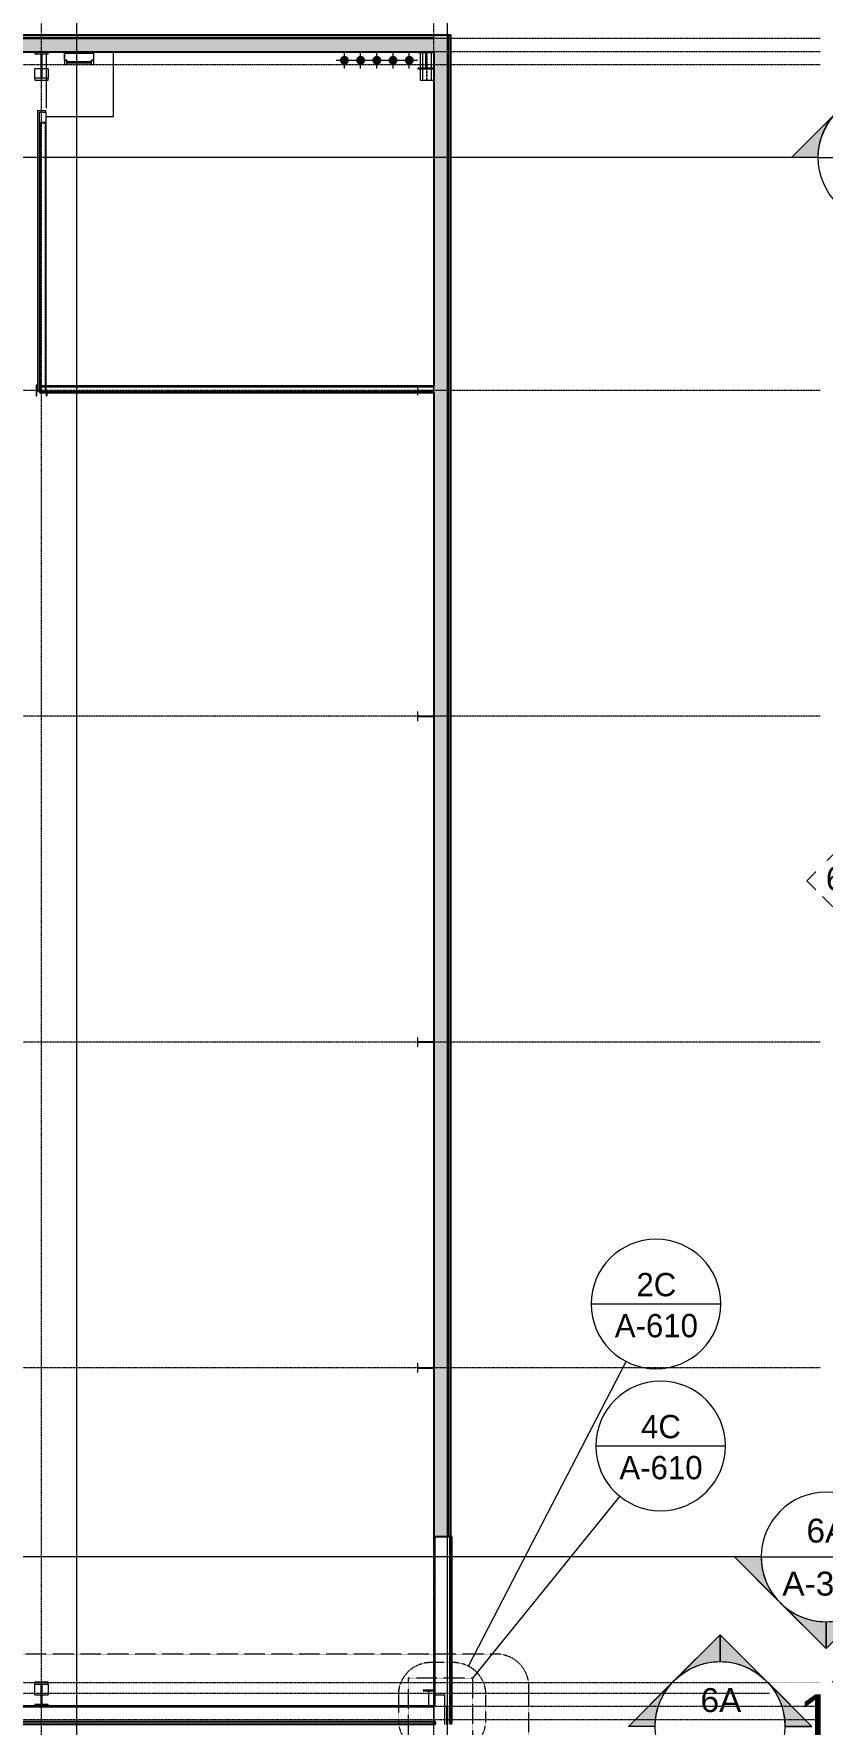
# Model space of a CAD drawing. Header units: inches. Extents: x 21290 to 29249, y -23522 to -20467.
# Drawn here: x 25975 to 26559, y -22373 to -21121 of the extents above; entities that cross this region are included whole.
import ezdxf

# ---------------------------------------------------------------- set-up
doc = ezdxf.new("R2010")
doc.units = ezdxf.units.IN
doc.header["$MEASUREMENT"] = 0
for name, pattern in [('Dash Dot 3_16_', [0.3125, 0.1875, -0.0625, 0, -0.0625]), ('Grid Line 1_2_', [0.875, 0.5, -0.125, 0.125, -0.125]), ('Hidden 1_8_', [0.1875, 0.125, -0.0625])]:
    doc.linetypes.add(name, pattern=pattern)
for name, color, linetype, lineweight in [('A-ANNO-SYMB', 150, 'Continuous', 9), ('A-AREA', 32, 'Continuous', 9), ('A-FLOR', 192, 'Continuous', 9), ('A-WALL', 113, 'Continuous', 9), ('A-WALL-PATT', 111, 'Continuous', 25), ('E-POWR-CNTR', 130, 'Continuous', 9), ('E-POWR-DROP', 130, 'Continuous', 9), ('G-ANNO-SYMB', 111, 'Continuous', 9), ('I-WALL', 2, 'Continuous', 9), ('Q-SPCQ', 91, 'Continuous', 9), ('S-BEAM', 12, 'Continuous', 9), ('S-COLS', 52, 'Continuous', 9), ('S-GRID', 1, 'Continuous', 9), ('S-GRID-IDEN', 1, 'Continuous', 9)]:
    doc.layers.add(name, color=color, linetype=linetype, lineweight=lineweight)
doc.styles.add('Arial', font='arial.ttf', dxfattribs={"height": 35.407186})
doc.styles.add('Arial_1', font='arial.ttf', dxfattribs={"height": 17.703593})
doc.styles.add('Century Gothic', font='GOTHIC.TTF', dxfattribs={"height": 17.245342})
pattern_1 = [(45, (0, 0), (-19.00703, 19.00703), []), (45, (0, 28.8), (-19.00703, 19.00703), [])]
pattern_2 = [(0, (0, 0), (61.44, 15.36), [2.534, -43.546, 2.534, -43.546, -245.76]), (0, (0, 0), (61.44, 15.36), [-92.16, 2.534, -89.626, 2.534, -43.546, -107.52]), (0, (0, 0), (61.44, 15.36), [-230.4, 2.534, -28.186, 2.534, -74.266]), (120, (23.04, 7.68), (-44.02215, 45.528601), [2.534, -43.546, 2.534, -43.546, -245.76]), (120, (23.04, 7.68), (-44.02215, 45.528601), [-92.16, 2.534, -89.626, 2.534, -43.546, -107.52]), (120, (23.04, 7.68), (-44.02215, 45.528601), [-230.4, 2.534, -28.186, 2.534, -74.266]), (240, (30.72, 38.4), (-17.41785, -60.888601), [2.534, -43.546, 2.534, -43.546, -245.76]), (240, (30.72, 38.4), (-17.41785, -60.888601), [-92.16, 2.534, -89.626, 2.534, -43.546, -107.52]), (240, (30.72, 38.4), (-17.41785, -60.888601), [-230.4, 2.534, -28.186, 2.534, -74.266])]
pattern_3 = [(161.57, (0.96, 0.96), (-7.6802237, -0.0009796), [0, -54.643, 6.067, 0]), (18.43, (-0.96, 0.96), (-7.6802237, 0.0009796), [0, -54.643, 6.067, 0]), (108.43, (0.96, 0.96), (3.8382953, -19.20136532), [18.211, -42.499]), (71.57, (-0.96, 0.96), (3.8382953, 19.20136532), [18.211, -42.499])]
pattern_4 = [(0, (0, 0), (0, 24), []), (90, (0, 0), (-24, 1e-15), [])]
pattern_5 = [(225, (25980.89, -22360.053), (19.00703, -19.00703), []), (225, (25980.89, -22388.853), (19.00703, -19.00703), [])]

# ---------------------------------------------------------------- blocks, each defined once
blk = doc.blocks.new('W-Wide Flange - W18X40-1530067-Roof Low')
at = {"layer": 'S-BEAM'}
for p, q in [((-103.7, -3), (-103.7, 3)), ((-103.7, 3), (-102.4, 3)), ((-103.7, -3), (103.7, -3)), ((103.7, -1.5), (103.7, -3))]:
    blk.add_line(p, q, dxfattribs=at)
at = {"layer": 'S-BEAM', "linetype": 'Hidden 1_8_'}
for p, q in [((-103.7, 0.2), (-102.4, 0.2)), ((-103.7, -0.2), (-102.4, -0.2))]:
    blk.add_line(p, q, dxfattribs=at)
blk = doc.blocks.new('W-Wide Flange - W12X26-1530486-Roof Low')
at = {"layer": 'S-BEAM'}
for p, q in [((-129.7, 3.2), (-118.1, 3.2)), ((-117.6, 3.2), (-109.1, 3.2)), ((-129.7, -3.2), (-118.1, -3.2)), ((-117.6, -3.2), (-109.1, -3.2))]:
    blk.add_line(p, q, dxfattribs=at)
at = {"layer": 'S-BEAM', "linetype": 'Hidden 1_8_'}
for p, q in [((-129.7, 0.1), (-118.1, 0.1)), ((-117.6, 0.1), (-109.1, 0.1)), ((-129.6, -0.1), (-118.2, -0.1)), ((-117.6, -0.1), (-109.1, -0.1))]:
    blk.add_line(p, q, dxfattribs=at)
blk = doc.blocks.new('columns and girder2 - one-V10-Roof Low')
at = {"layer": 'S-BEAM'}
h = blk.add_hatch(dxfattribs=at)
h.set_pattern_fill('FP_18', color=256, style=0, pattern_type=2)
h.set_pattern_definition(pattern_5)
h.paths.add_polyline_path([(5, -1.3), (-5, -1.3), (-5, -2), (5, -2)], flags=0)
h.paths.add_polyline_path([(5, -17), (-5, -17), (-5, -18.5), (5, -18.5)], flags=0)
h.paths.add_polyline_path([(-5, -1204.9), (-5, -1206.4), (5, -1206.4), (5, -1204.9)], flags=0)
h.paths.add_polyline_path([(-5, -1224.3), (-5, -1225.8), (5, -1225.8), (5, -1224.3)], flags=0)
h = blk.add_hatch(dxfattribs=at)
h.set_pattern_fill('FP_18', color=256, style=0, pattern_type=2)
h.set_pattern_definition(pattern_5)
h.paths.add_polyline_path([(-0.6, -2), (-0.6, -17), (0.6, -17), (0.6, -2)], flags=0)
h.paths.add_polyline_path([(-0.6, -1206.4), (-0.6, -1224.3), (0.6, -1224.3), (0.6, -1206.4)], flags=0)
at = {"layer": 'S-BEAM', "lineweight": 15}
for p, q in [((-5, -1.3), (-5, -2)), ((-5, -2), (5, -2)), ((0.6, -2), (-0.6, -2)), ((-0.6, -2), (-0.6, -17)), ((0.6, -17), (0.6, -2)), ((5, -2), (5, -1.3)), ((5, -17), (-5, -17)), ((-5, -17), (-5, -18.5)), ((-5, -18.5), (5, -18.5)), ((-0.6, -17), (0.6, -17)), ((5, -18.5), (5, -17)), ((5, -1204.9), (-5, -1204.9)), ((-5, -1204.9), (-5, -1206.4)), ((-5, -1206.4), (5, -1206.4)), ((0.6, -1206.4), (-0.6, -1206.4)), ((-0.6, -1206.4), (-0.6, -1224.3)), ((0.6, -1224.3), (0.6, -1206.4)), ((5, -1206.4), (5, -1204.9)), ((5, -1224.3), (-5, -1224.3)), ((-5, -1224.3), (-5, -1225.8)), ((-0.6, -1224.3), (0.6, -1224.3)), ((5, -1225.8), (5, -1224.3))]:
    blk.add_line(p, q, dxfattribs=at)
at = {"layer": 'S-BEAM'}
for p, q in [((-5, -17), (-5, -9.2)), ((-0.6, -9.2), (-5, -9.2)), ((5, -9.2), (0.6, -9.2)), ((5, -9.2), (5, -17)), ((-5, -1213.3), (-5, -1206.4)), ((-5, -1213.3), (-0.6, -1213.3)), ((0.6, -1213.3), (5, -1213.3)), ((5, -1206.4), (5, -1213.3))]:
    blk.add_line(p, q, dxfattribs=at)
blk = doc.blocks.new('Girt_C - 8_D-1405607-Roof Low')
at = {"layer": 'S-BEAM'}
for p, q in [((26271.4, -22350.9), (26271.4, -22359.1)), ((26272, -22350.9), (26279.2, -22350.9)), ((26279.2, -22350.9), (26279.4, -22350.9)), ((26279.4, -22372.9), (26279.4, -22350.9)), ((26271.4, -22359.6), (26271.4, -22371)), ((26271.4, -22371), (26271.4, -22372.6)), ((26271.4, -22372.6), (26271.4, -22372.9))]:
    blk.add_line(p, q, dxfattribs=at)
blk = doc.blocks.new('Girt_C - 8_D-1411125-Roof Low')
at = {"layer": 'S-BEAM'}
for p, q in [((26280.7, -22359.6), (26280.7, -22372.9)), ((26280.8, -22359.6), (26280.8, -22372.9)), ((26281.4, -22359.6), (26281.4, -22372.9))]:
    blk.add_line(p, q, dxfattribs=at)
blk = doc.blocks.new('Girt_Z - 10_D-1472864-Roof Low')
at = {"layer": 'S-BEAM'}
for p, q in [((26270.9, -22360.1), (22791.4, -22360.1)), ((26270.9, -22360.2), (22791.4, -22360.2)), ((26263.4, -22359.6), (22799.4, -22359.6)), ((26270.9, -22359.6), (26270.9, -22360.1)), ((26270.9, -22360.1), (26270.9, -22360.2))]:
    blk.add_line(p, q, dxfattribs=at)
blk = doc.blocks.new('Girt_Z - 10_D-1223975-Roof Low')
at = {"layer": 'S-BEAM'}
for p, q in [((26271.4, -22233.7), (26271.4, -22347.6)), ((26272, -22233.7), (26272, -22359.6)), ((26272, -22233.7), (26272, -22359.6)), ((26281.4, -22359.6), (26281.4, -22233.7)), ((26271.4, -22348), (26271.4, -22359.1)), ((26272, -22359.6), (26271.4, -22359.6)), ((26272, -22359.6), (26272, -22359.6)), ((26281.2, -22359.6), (26279.4, -22359.6)), ((26281.4, -22359.6), (26281.2, -22359.6))]:
    blk.add_line(p, q, dxfattribs=at)
blk = doc.blocks.new('lad500 - Standard-1589027-Roof Low')
at = {"layer": 'Q-SPCQ'}
for p, q in [((26019.6, -21135.1), (25997.8, -21135.1)), ((25997.8, -21135.1), (25997.8, -21140.6)), ((25997.8, -21140.6), (25999.5, -21140.6)), ((25998, -21140.4), (25998, -21135.2)), ((25998, -21135.2), (26019.5, -21135.2)), ((25999.5, -21140.4), (25998, -21140.4)), ((25998.1, -21140.4), (25999.6, -21140.4)), ((25998.1, -21143.7), (25998.1, -21140.4)), ((25999.6, -21143.7), (25998.1, -21143.7)), ((25999.5, -21140.6), (25999.5, -21140.4)), ((25999.6, -21140.4), (25999.6, -21141.4)), ((25999.6, -21142.7), (25999.6, -21141.4)), ((25999.6, -21141.4), (26017.8, -21141.4)), ((26017.8, -21142.7), (25999.6, -21142.7)), ((25999.6, -21142.7), (25999.6, -21143.7)), ((26017.8, -21141.4), (26017.8, -21140.4)), ((26017.8, -21140.4), (26019.3, -21140.4)), ((26017.8, -21142.7), (26017.8, -21141.4)), ((26017.8, -21143.7), (26017.8, -21142.7)), ((26019.3, -21143.7), (26017.8, -21143.7)), ((26019.5, -21140.4), (26017.9, -21140.4)), ((26017.9, -21140.4), (26017.9, -21140.6)), ((26017.9, -21140.6), (26019.6, -21140.6)), ((26019.3, -21140.4), (26019.3, -21143.7)), ((26019.5, -21135.2), (26019.5, -21140.4)), ((26019.6, -21140.6), (26019.6, -21135.1))]:
    blk.add_line(p, q, dxfattribs=at)
blk = doc.blocks.new('Section - Section Head - Filled-1526-Roof Low')
at = {"layer": 'G-ANNO-SYMB'}
h = blk.add_hatch(color=256, dxfattribs=at)
edge = h.paths.add_edge_path(flags=0)
edge.add_line((-0.4268, 0.1768), (-0.25, 0.3536))
edge.add_line((-0.25, 0.3536), (-0.25, 0.25))
edge.add_arc((-0.25, 0), 0.25, 90, 135)
h = blk.add_hatch(color=256, dxfattribs=at)
edge = h.paths.add_edge_path(flags=0)
edge.add_arc((-0.25, 0), 0.25, 45, 90)
edge.add_line((-0.25, 0.25), (-0.25, 0.3536))
edge.add_line((-0.25, 0.3536), (-0.0732, 0.1768))
h = blk.add_hatch(color=256, dxfattribs=at)
edge = h.paths.add_edge_path(flags=0)
edge.add_arc((-0.25, 0), 0.2503, 137.9216, 180)
edge.add_line((-0.5003, 0), (-0.6036, 0))
edge.add_line((-0.6036, 0), (-0.4358, 0.1678))
h = blk.add_hatch(color=256, dxfattribs=at)
edge = h.paths.add_edge_path(flags=0)
edge.add_line((-0.0642, 0.1678), (0.1036, 0))
edge.add_line((0.1036, 0), (0.0003, 0))
edge.add_arc((-0.25, 0), 0.2503, 0, 42.0784)
for p, q in [((-0.25, 0.3536), (-0.6036, 0)), ((-0.25, 0.3536), (-0.4268, 0.1768)), ((-0.25, 0.3536), (0.1036, 0)), ((-0.25, 0.25), (-0.25, 0.3536)), ((-0.0732, 0.1768), (-0.25, 0.3536)), ((-0.25, 0.3536), (-0.25, 0.25)), ((-0.4358, 0.1678), (-0.6036, 0)), ((0.1036, 0), (-0.0642, 0.1678)), ((-0.6036, 0), (-0.5003, 0)), ((0.0003, 0), (0.1036, 0)), ((-0.5, 0), (-0.6036, 0)), ((0, 0), (0.1036, 0))]:
    blk.add_line(p, q, dxfattribs=at)
for radius, start, end in [(0.25, 360, 180), (0.25, 90, 135), (0.25, 45, 90), (0.2503, 137.9216, 180), (0.2503, 0, 42.0784), (0.25, 180, 360)]:
    blk.add_arc((-0.25, 0), radius, start, end, dxfattribs=at)
blk = doc.blocks.new('Elevation - Detail Number-93036-Roof Low')
at = {"layer": 'G-ANNO-SYMB'}
for p, q in [((0, 0.25), (-0.25, 0)), ((0.25, 0), (0, 0.25)), ((-0.25, 0), (0.25, 0))]:
    blk.add_line(p, q, dxfattribs=at)
blk = doc.blocks.new('Grid - Grid Head - Circle-14747-Roof Low')
at = {"layer": 'S-GRID-IDEN'}
blk.add_circle((0, 0), 0.25, dxfattribs=at)
blk = doc.blocks.new('Floor Plan - Callout Head-19020-Roof Low')
at = {"layer": 'A-ANNO-SYMB'}
blk.add_line((-0.25, 0), (0.25, 0), dxfattribs=at)
for start, end in [(360, 180), (180, 360)]:
    blk.add_arc((0, 0), 0.25, start, end, dxfattribs=at)

msp = doc.modelspace()

# ---------------------------------------------------------------- hatches: boundary and pattern name
at = {"layer": 'A-WALL-PATT', "lineweight": 9}
h = msp.add_hatch(dxfattribs=at)
h.set_pattern_fill('FP_4', color=256, style=0, pattern_type=2)
h.set_pattern_definition(pattern_4)
h.paths.add_polyline_path([(24468.86075, -21124.30281), (26271.39023, -21124.30281), (26271.39023, -21123.30281), (22780.26523, -21123.30281), (22780.26523, -21124.30281), (24398.67525, -21124.30281)], flags=0)
h = msp.add_hatch(dxfattribs=at)
h.set_pattern_fill('FP_5', color=256, style=0, pattern_type=2)
h.set_pattern_definition(pattern_3)
h.paths.add_polyline_path([(24468.86075, -21134.30281), (26271.39023, -21134.30281), (26271.39023, -21124.30281), (22780.26523, -21124.30281), (22780.26523, -21134.30281), (24398.67525, -21134.30281)], flags=0)
h = msp.add_hatch(dxfattribs=at)
h.set_pattern_fill('FP_5', color=256, style=0, pattern_type=2)
h.set_pattern_definition(pattern_3)
h.paths.add_polyline_path([(26271.39023, -22233.67781), (26281.39023, -22233.67781), (26281.39023, -21121.80281), (26271.39023, -21121.80281), (26271.39023, -22104.30015)], flags=0)
h = msp.add_hatch(dxfattribs=at)
h.set_pattern_fill('FP_4', color=256, style=0, pattern_type=2)
h.set_pattern_definition(pattern_4)
h.paths.add_polyline_path([(26281.39023, -22233.67781), (26282.39023, -22233.67781), (26282.39023, -21121.80281), (26281.39023, -21121.80281), (26281.39023, -22104.30015)], flags=0)
h = msp.add_hatch(dxfattribs=at)
h.set_pattern_fill('FP_6', color=256, style=0, pattern_type=2)
h.set_pattern_definition(pattern_2)
h.paths.add_polyline_path([(25979.39023, -21386.55281), (25980.01523, -21386.55281), (25980.01523, -21186.8501), (25979.39023, -21186.8501), (25979.39023, -21368.3589)], flags=0)
h = msp.add_hatch(dxfattribs=at)
h.set_pattern_fill('FP_6', color=256, style=0, pattern_type=2)
h.set_pattern_definition(pattern_2)
h.paths.add_polyline_path([(25983.51523, -21386.55281), (25984.14023, -21386.55281), (25984.14023, -21186.8501), (25983.51523, -21186.8501), (25983.51523, -21368.3589)], flags=0)
h = msp.add_hatch(dxfattribs=at)
h.set_pattern_fill('FP_6', color=256, style=0, pattern_type=2)
h.set_pattern_definition(pattern_2)
h.paths.add_polyline_path([(26083.12725, -21382.42781), (26271.39023, -21382.42781), (26271.39023, -21381.80281), (25979.39023, -21381.80281), (25979.39023, -21382.42781), (26012.94175, -21382.42781)], flags=0)
h = msp.add_hatch(dxfattribs=at)
h.set_pattern_fill('FP_6', color=256, style=0, pattern_type=2)
h.set_pattern_definition(pattern_2)
h.paths.add_polyline_path([(26083.12725, -21386.55281), (26271.39023, -21386.55281), (26271.39023, -21385.92781), (25979.39023, -21385.92781), (25979.39023, -21386.55281), (26012.94175, -21386.55281)], flags=0)
at = {"layer": 'A-WALL-PATT', "lineweight": 9, "transparency": 33554649}
for points in [[(26284.67763, -22372.17881), (26284.67763, -22233.74031), (26283.10283, -22233.74031), (26283.10283, -22372.17881)], [(24574.139, -22372.60634), (26272.57773, -22372.60634), (26272.57773, -22371.03154), (22778.95173, -22371.03154), (22778.95173, -22372.60634), (24539.04625, -22372.60634)]]:
    msp.add_hatch(color=256, dxfattribs=at).paths.add_polyline_path(points, flags=0)
at = {"layer": 'E-POWR-DROP'}
for points in [[(26205.11577, -21143.79245), (26205.97311, -21143.67958), (26206.77202, -21143.34866), (26207.45807, -21142.82224), (26207.98448, -21142.1362), (26208.3154, -21141.33729), (26208.42827, -21140.47995), (26208.3154, -21139.62261), (26207.98448, -21138.8237), (26207.45807, -21138.13766), (26206.77202, -21137.61124), (26205.97311, -21137.28032), (26205.11577, -21137.16745), (26204.25844, -21137.28032), (26203.45952, -21137.61124), (26202.77348, -21138.13766), (26202.24707, -21138.8237), (26201.91615, -21139.62261), (26201.80327, -21140.47995), (26201.91615, -21141.33729), (26202.24707, -21142.1362), (26202.77348, -21142.82224), (26203.45952, -21143.34866), (26204.25844, -21143.67958)], [(26217.11577, -21143.79245), (26217.97311, -21143.67958), (26218.77202, -21143.34866), (26219.45807, -21142.82224), (26219.98448, -21142.1362), (26220.3154, -21141.33729), (26220.42827, -21140.47995), (26220.3154, -21139.62261), (26219.98448, -21138.8237), (26219.45807, -21138.13766), (26218.77202, -21137.61124), (26217.97311, -21137.28032), (26217.11577, -21137.16745), (26216.25844, -21137.28032), (26215.45952, -21137.61124), (26214.77348, -21138.13766), (26214.24707, -21138.8237), (26213.91615, -21139.62261), (26213.80327, -21140.47995), (26213.91615, -21141.33729), (26214.24707, -21142.1362), (26214.77348, -21142.82224), (26215.45952, -21143.34866), (26216.25844, -21143.67958)], [(26229.11577, -21143.79245), (26229.97311, -21143.67958), (26230.77202, -21143.34866), (26231.45807, -21142.82224), (26231.98448, -21142.1362), (26232.3154, -21141.33729), (26232.42827, -21140.47995), (26232.3154, -21139.62261), (26231.98448, -21138.8237), (26231.45807, -21138.13766), (26230.77202, -21137.61124), (26229.97311, -21137.28032), (26229.11577, -21137.16745), (26228.25844, -21137.28032), (26227.45952, -21137.61124), (26226.77348, -21138.13766), (26226.24707, -21138.8237), (26225.91615, -21139.62261), (26225.80327, -21140.47995), (26225.91615, -21141.33729), (26226.24707, -21142.1362), (26226.77348, -21142.82224), (26227.45952, -21143.34866), (26228.25844, -21143.67958)], [(26241.11577, -21143.79245), (26241.97311, -21143.67958), (26242.77202, -21143.34866), (26243.45807, -21142.82224), (26243.98448, -21142.1362), (26244.3154, -21141.33729), (26244.42827, -21140.47995), (26244.3154, -21139.62261), (26243.98448, -21138.8237), (26243.45807, -21138.13766), (26242.77202, -21137.61124), (26241.97311, -21137.28032), (26241.04462, -21137.17682), (26240.25844, -21137.28032), (26239.45952, -21137.61124), (26238.77348, -21138.13766), (26238.24707, -21138.8237), (26237.91615, -21139.62261), (26237.80327, -21140.47995), (26237.91615, -21141.33729), (26238.24707, -21142.1362), (26238.77348, -21142.82224), (26239.45952, -21143.34866), (26240.25844, -21143.67958), (26241.04462, -21143.78308)], [(26253.11577, -21143.79245), (26253.97311, -21143.67958), (26254.77202, -21143.34866), (26255.45807, -21142.82224), (26255.98448, -21142.1362), (26256.3154, -21141.33729), (26256.42827, -21140.47995), (26256.3154, -21139.62261), (26255.98448, -21138.8237), (26255.45807, -21138.13766), (26254.77202, -21137.61124), (26253.97311, -21137.28032), (26253.11577, -21137.16745), (26252.25844, -21137.28032), (26251.45952, -21137.61124), (26250.77348, -21138.13766), (26250.24707, -21138.8237), (26249.91615, -21139.62261), (26249.80327, -21140.47995), (26249.91615, -21141.33729), (26250.24707, -21142.1362), (26250.77348, -21142.82224), (26251.45952, -21143.34866), (26252.25844, -21143.67958)]]:
    msp.add_hatch(color=256, dxfattribs=at).paths.add_polyline_path(points, flags=0)
at = {"layer": 'S-COLS'}
h = msp.add_hatch(dxfattribs=at)
h.set_pattern_fill('FP_1', color=256, style=0, pattern_type=2)
h.set_pattern_definition(pattern_1)
h.paths.add_polyline_path([(26271.39023, -21146.80281), (26271.39023, -21146.36922), (26266.22616, -21146.36922), (26265.73726, -21146.16671), (26265.53476, -21145.67781), (26265.53476, -21135.42781), (26265.73726, -21134.93891), (26266.22616, -21134.7364), (26271.39023, -21134.7364), (26271.39023, -21134.30281), (26259.39023, -21134.30281), (26259.39023, -21134.7364), (26264.55429, -21134.7364), (26265.04319, -21134.93891), (26265.24569, -21135.42781), (26265.24569, -21145.67781), (26265.04319, -21146.16671), (26264.55429, -21146.36922), (26259.39023, -21146.36922), (26259.39023, -21146.80281)], flags=0)
h = msp.add_hatch(dxfattribs=at)
h.set_pattern_fill('FP_1', color=256, style=0, pattern_type=2)
h.set_pattern_definition(pattern_1)
h.paths.add_polyline_path([(26271.01023, -21629.54781), (26271.39023, -21629.54781), (26271.39023, -21623.05781), (26271.01023, -21623.05781), (26271.01023, -21625.50531), (26270.81033, -21625.98791), (26270.32773, -21626.18781), (26260.25273, -21626.18781), (26259.77012, -21625.98791), (26259.57023, -21625.50531), (26259.57023, -21623.05781), (26259.19023, -21623.05781), (26259.19023, -21629.54781), (26259.57023, -21629.54781), (26259.57023, -21627.10031), (26259.77012, -21626.61771), (26260.25273, -21626.41781), (26270.32773, -21626.41781), (26270.81033, -21626.61771), (26271.01023, -21627.10031)], flags=0)
h = msp.add_hatch(dxfattribs=at)
h.set_pattern_fill('FP_1', color=256, style=0, pattern_type=2)
h.set_pattern_definition(pattern_1)
h.paths.add_polyline_path([(26271.01023, -21870.79781), (26271.39023, -21870.79781), (26271.39023, -21864.30781), (26271.01023, -21864.30781), (26271.01023, -21866.75531), (26270.81033, -21867.23791), (26270.32773, -21867.43781), (26260.25273, -21867.43781), (26259.77012, -21867.23791), (26259.57023, -21866.75531), (26259.57023, -21864.30781), (26259.19023, -21864.30781), (26259.19023, -21870.79781), (26259.57023, -21870.79781), (26259.57023, -21868.35031), (26259.77012, -21867.86771), (26260.25273, -21867.66781), (26270.32773, -21867.66781), (26270.81033, -21867.86771), (26271.01023, -21868.35031)], flags=0)
h = msp.add_hatch(dxfattribs=at)
h.set_pattern_fill('FP_1', color=256, style=0, pattern_type=2)
h.set_pattern_definition(pattern_1)
h.paths.add_polyline_path([(26271.39023, -22359.55281), (26271.39023, -22359.11922), (26268.22616, -22359.11922), (26267.73726, -22358.91671), (26267.53476, -22358.42781), (26267.53476, -22348.67781), (26267.73726, -22348.18891), (26268.22616, -22347.9864), (26271.39023, -22347.9864), (26271.39023, -22347.55281), (26263.39023, -22347.55281), (26263.39023, -22347.9864), (26266.55429, -22347.9864), (26267.04319, -22348.18891), (26267.24569, -22348.67781), (26267.24569, -22358.42781), (26267.04319, -22358.91671), (26266.55429, -22359.11922), (26263.39023, -22359.11922), (26263.39023, -22359.55281)], flags=0)

# ---------------------------------------------------------------- linework, layer by layer
at = {"layer": 'A-ANNO-SYMB'}
for p, q in [((26296.91732, -22329.74919), (26413.66107, -22104.14531)), ((26300.20553, -22338.59601), (26408.97236, -22204))]:
    msp.add_line(p, q, dxfattribs=at)
at = {"layer": 'A-ANNO-SYMB', "linetype": 'Dash Dot 3_16_'}
for p, q in [((26317.68306, -22320.82089), (25656.11141, -22320.82089)), ((26285.88729, -22327.06441), (26269.0228, -22327.06441)), ((26252.25644, -22338.59601), (26252.25644, -22384.02147)), ((26300.20553, -22338.59601), (26252.25644, -22338.59601)), ((26300.20553, -22384.02147), (26300.20553, -22338.59601)), ((26341.68306, -22906.45287), (26341.68306, -22344.82089)), ((26245.0228, -22351.06441), (26245.0228, -22369.46416)), ((26309.88729, -22369.46416), (26309.88729, -22351.06441))]:
    msp.add_line(p, q, dxfattribs=at)
for centre, start, end in [((26269.0228, -22351.06441), 90, 180), ((26285.88729, -22351.06441), 0, 90), ((26317.68306, -22344.82089), 0, 90), ((26269.0228, -22369.46416), 180, 270), ((26285.88729, -22369.46416), 270, 0)]:
    msp.add_arc(centre, 24, start, end, dxfattribs=at)
at = {"layer": 'A-AREA'}
msp.add_line((25984.52108, -21175.92781), (25984.52108, -21134.30281), dxfattribs=at)
at = {"layer": 'A-FLOR'}
for p, q in [((26033.89023, -21134.30281), (26033.89023, -21182.30281)), ((26261.39023, -21146.36922), (26261.39023, -21134.7364)), ((26261.39023, -21155.30281), (26261.39023, -21146.80281)), ((26271.39023, -21155.30281), (26261.39023, -21155.30281)), ((26033.89023, -21182.30281), (25984.14023, -21182.30281))]:
    msp.add_line(p, q, dxfattribs=at)
at = {"layer": 'A-WALL', "lineweight": 25}
for p, q in [((26283.89023, -21121.80281), (22778.88923, -21121.80281)), ((26283.89023, -22233.67781), (26283.89023, -21121.80281)), ((22780.26523, -21134.30281), (26271.39023, -21134.30281)), ((26271.39023, -21134.30281), (26271.39023, -21381.80281)), ((26271.39023, -21386.55281), (26271.39023, -22233.67781)), ((26271.39023, -22233.67781), (26283.89023, -22233.67781)), ((26283.10283, -22233.74031), (26283.10283, -22372.17881)), ((26284.67763, -22233.74031), (26283.10283, -22233.74031)), ((26284.67763, -22372.17881), (26284.67763, -22233.74031)), ((26272.57773, -22371.03154), (22778.95173, -22371.03154)), ((22778.95173, -22372.60634), (26272.57773, -22372.60634)), ((26272.57773, -22372.60634), (26272.57773, -22371.03154)), ((26283.10283, -22372.17881), (26284.67763, -22372.17881))]:
    msp.add_line(p, q, dxfattribs=at)
at = {"layer": 'A-WALL'}
for p, q in [((22780.26523, -21123.30281), (26271.39023, -21123.30281)), ((22780.26523, -21124.30281), (26271.39023, -21124.30281)), ((26271.39023, -21124.30281), (26271.39023, -21121.80281)), ((26281.39023, -22233.67781), (26281.39023, -21121.80281)), ((26282.39023, -22233.67781), (26282.39023, -21121.80281)), ((25980.01523, -21186.8501), (25980.01523, -21386.55281)), ((25983.51523, -21186.8501), (25983.51523, -21386.55281)), ((26271.39023, -21382.42781), (25979.39023, -21382.42781)), ((26271.39023, -21385.92781), (25979.39023, -21385.92781)), ((26271.39023, -21386.55281), (26271.39023, -21381.80281)), ((22795.69009, -22358.80281), (26267.09036, -22358.80281)), ((26267.69009, -22358.80281), (26271.3902, -22358.80281))]:
    msp.add_line(p, q, dxfattribs=at)
at = {"layer": 'E-POWR-CNTR'}
for p, q in [((26199.11577, -21140.47995), (26211.11577, -21140.47995)), ((26205.11577, -21146.47995), (26205.11577, -21134.47995)), ((26211.11577, -21140.47995), (26223.11577, -21140.47995)), ((26217.11577, -21146.47995), (26217.11577, -21134.47995)), ((26223.11577, -21140.47995), (26235.11577, -21140.47995)), ((26229.11577, -21146.47995), (26229.11577, -21134.47995)), ((26235.11577, -21140.47995), (26247.11577, -21140.47995)), ((26241.11577, -21146.47995), (26241.11577, -21134.47995)), ((26247.11577, -21140.47995), (26259.11577, -21140.47995)), ((26253.11577, -21146.47995), (26253.11577, -21134.47995))]:
    msp.add_line(p, q, dxfattribs=at)
at = {"layer": 'G-ANNO-SYMB'}
for p, q in [((26006.81696, -20822.32008), (26006.81696, -23247.85936)), ((26555.82365, -21212.52261), (22772.63634, -21212.52261)), ((26555.82365, -21212.52261), (26651.82365, -21212.52261)), ((26513.61515, -22248.83309), (21679.2435, -22248.83309)), ((26513.61515, -22248.83309), (26609.61515, -22248.83309))]:
    msp.add_line(p, q, dxfattribs=at)
at = {"layer": 'I-WALL'}
for p, q in [((25979.39023, -21178.90992), (25984.14023, -21178.90992)), ((25979.39023, -21186.8501), (25979.39023, -21178.90992)), ((25984.14023, -21178.90992), (25984.14023, -21186.8501))]:
    msp.add_line(p, q, dxfattribs=at)
at = {"layer": 'I-WALL', "lineweight": 25}
for p, q in [((25984.14023, -21186.8501), (25979.39023, -21186.8501)), ((25979.39023, -21186.8501), (25979.39023, -21386.55281)), ((25984.14023, -21386.55281), (25984.14023, -21186.8501)), ((26271.39023, -21381.80281), (25979.39023, -21381.80281)), ((25979.39023, -21386.55281), (26271.39023, -21386.55281))]:
    msp.add_line(p, q, dxfattribs=at)
at = {"layer": 'S-COLS', "lineweight": 15}
for p, q in [((26271.39023, -21134.30281), (26259.39023, -21134.30281)), ((26259.39023, -21134.30281), (26259.39023, -21134.7364)), ((26259.39023, -21134.7364), (26264.55429, -21134.7364)), ((26265.24569, -21135.42781), (26265.24569, -21145.67781)), ((26265.53476, -21145.67781), (26265.53476, -21135.42781)), ((26266.22616, -21134.7364), (26271.39023, -21134.7364)), ((26271.39023, -21134.7364), (26271.39023, -21134.30281)), ((26264.55429, -21146.36922), (26259.39023, -21146.36922)), ((26259.39023, -21146.36922), (26259.39023, -21146.80281)), ((26259.39023, -21146.80281), (26271.39023, -21146.80281)), ((26271.39023, -21146.36922), (26266.22616, -21146.36922)), ((26271.39023, -21146.80281), (26271.39023, -21146.36922)), ((26259.57023, -21381.80781), (26259.19023, -21381.80781)), ((26259.19023, -21381.80781), (26259.19023, -21388.29781)), ((26259.19023, -21388.29781), (26259.57023, -21388.29781)), ((26259.57023, -21384.25531), (26259.57023, -21381.80781)), ((26259.57023, -21388.29781), (26259.57023, -21385.85031)), ((26270.32773, -21384.93781), (26260.25273, -21384.93781)), ((26260.25273, -21385.16781), (26270.32773, -21385.16781)), ((26271.39023, -21381.80781), (26271.01023, -21381.80781)), ((26271.01023, -21381.80781), (26271.01023, -21384.25531)), ((26271.01023, -21385.85031), (26271.01023, -21388.29781)), ((26271.01023, -21388.29781), (26271.39023, -21388.29781)), ((26271.39023, -21388.29781), (26271.39023, -21381.80781)), ((26259.57023, -21623.05781), (26259.19023, -21623.05781)), ((26259.19023, -21623.05781), (26259.19023, -21629.54781)), ((26259.19023, -21629.54781), (26259.57023, -21629.54781)), ((26259.57023, -21625.50531), (26259.57023, -21623.05781)), ((26259.57023, -21629.54781), (26259.57023, -21627.10031)), ((26270.32773, -21626.18781), (26260.25273, -21626.18781)), ((26260.25273, -21626.41781), (26270.32773, -21626.41781)), ((26271.39023, -21623.05781), (26271.01023, -21623.05781)), ((26271.01023, -21623.05781), (26271.01023, -21625.50531)), ((26271.01023, -21627.10031), (26271.01023, -21629.54781)), ((26271.01023, -21629.54781), (26271.39023, -21629.54781)), ((26271.39023, -21629.54781), (26271.39023, -21623.05781)), ((26259.57023, -21864.30781), (26259.19023, -21864.30781)), ((26259.19023, -21864.30781), (26259.19023, -21870.79781)), ((26259.57023, -21866.75531), (26259.57023, -21864.30781)), ((26259.57023, -21870.79781), (26259.57023, -21868.35031)), ((26270.32773, -21867.43781), (26260.25273, -21867.43781)), ((26260.25273, -21867.66781), (26270.32773, -21867.66781)), ((26271.39023, -21864.30781), (26271.01023, -21864.30781)), ((26271.01023, -21864.30781), (26271.01023, -21866.75531)), ((26271.01023, -21868.35031), (26271.01023, -21870.79781)), ((26271.39023, -21870.79781), (26271.39023, -21864.30781)), ((26259.19023, -21870.79781), (26259.57023, -21870.79781)), ((26271.01023, -21870.79781), (26271.39023, -21870.79781)), ((26259.57023, -22105.55781), (26259.19023, -22105.55781)), ((26259.19023, -22105.55781), (26259.19023, -22112.04781)), ((26259.57023, -22108.00531), (26259.57023, -22105.55781)), ((26271.39023, -22105.55781), (26271.01023, -22105.55781)), ((26271.01023, -22105.55781), (26271.01023, -22108.00531)), ((26271.39023, -22112.04781), (26271.39023, -22105.55781)), ((26259.19023, -22112.04781), (26259.57023, -22112.04781)), ((26259.57023, -22112.04781), (26259.57023, -22109.60031)), ((26270.32773, -22108.68781), (26260.25273, -22108.68781)), ((26260.25273, -22108.91781), (26270.32773, -22108.91781)), ((26271.01023, -22109.60031), (26271.01023, -22112.04781)), ((26271.01023, -22112.04781), (26271.39023, -22112.04781)), ((26271.39023, -22347.55281), (26263.39023, -22347.55281)), ((26263.39023, -22347.55281), (26263.39023, -22347.9864)), ((26263.39023, -22347.9864), (26266.55429, -22347.9864)), ((26267.24569, -22348.67781), (26267.24569, -22358.42781)), ((26267.53476, -22358.42781), (26267.53476, -22348.67781)), ((26268.22616, -22347.9864), (26271.39023, -22347.9864)), ((26271.39023, -22347.9864), (26271.39023, -22347.55281)), ((26266.55429, -22359.11922), (26263.39023, -22359.11922)), ((26263.39023, -22359.11922), (26263.39023, -22359.55281)), ((26263.39023, -22359.55281), (26271.39023, -22359.55281)), ((26271.39023, -22359.11922), (26268.22616, -22359.11922)), ((26271.39023, -22359.55281), (26271.39023, -22359.11922))]:
    msp.add_line(p, q, dxfattribs=at)
at = {"layer": 'S-COLS'}
for p, q in [((25977.32523, -21381.05281), (25976.89023, -21381.05281)), ((25976.89023, -21381.05281), (25976.89023, -21389.05281)), ((25977.32523, -21381.05281), (25977.32523, -21384.22031)), ((25976.89023, -21389.05281), (25977.32523, -21389.05281)), ((25977.32523, -21389.05281), (25977.32523, -21385.88531)), ((25978.01523, -21384.91031), (25979.39023, -21384.91031)), ((25978.01523, -21385.19531), (25979.39023, -21385.19531)), ((25984.45523, -21386.55281), (25984.45523, -21389.05281)), ((25984.45523, -21389.05281), (25984.89023, -21389.05281)), ((25984.89023, -21386.55281), (25984.89023, -21389.05281))]:
    msp.add_line(p, q, dxfattribs=at)
at = {"layer": 'S-COLS', "lineweight": 15}
for centre, radius, start, end in [((26264.55429, -21135.42781), 0.69141, 0, 90), ((26266.22616, -21135.42781), 0.69141, 90, 180), ((26264.55429, -21145.67781), 0.69141, 270, 0), ((26266.22616, -21145.67781), 0.69141, 180, 270), ((26260.25273, -21384.25531), 0.6825, 180, 270), ((26260.25273, -21385.85031), 0.6825, 90, 180), ((26270.32773, -21384.25531), 0.6825, 270, 0), ((26270.32773, -21385.85031), 0.6825, 0, 90), ((26260.25273, -21625.50531), 0.6825, 180, 270), ((26260.25273, -21627.10031), 0.6825, 90, 180), ((26270.32773, -21625.50531), 0.6825, 270, 0), ((26270.32773, -21627.10031), 0.6825, 0, 90), ((26260.25273, -21866.75531), 0.6825, 180, 270), ((26260.25273, -21868.35031), 0.6825, 90, 180), ((26270.32773, -21866.75531), 0.6825, 270, 0), ((26270.32773, -21868.35031), 0.6825, 0, 90), ((26260.25273, -22108.00531), 0.6825, 180, 270), ((26260.25273, -22109.60031), 0.6825, 90, 180), ((26270.32773, -22108.00531), 0.6825, 270, 0), ((26270.32773, -22109.60031), 0.6825, 0, 90), ((26266.55429, -22348.67781), 0.69141, 0, 90), ((26268.22616, -22348.67781), 0.69141, 90, 180), ((26266.55429, -22358.42781), 0.69141, 270, 0), ((26268.22616, -22358.42781), 0.69141, 180, 270)]:
    msp.add_arc(centre, radius, start, end, dxfattribs=at)
at = {"layer": 'S-COLS'}
for centre, start, end in [((25978.01523, -21384.22031), 180, 270), ((25978.01523, -21385.88531), 90, 180)]:
    msp.add_arc(centre, 0.69, start, end, dxfattribs=at)
at = {"layer": 'S-GRID', "linetype": 'Grid Line 1_2_'}
for p, q in [((25980.89023, -23275.7461), (25980.89023, -20589.47733)), ((26271.39023, -23275.7461), (26271.39023, -20589.47733)), ((26271.39023, -23275.7461), (26271.39023, -20589.47733)), ((26281.39023, -23275.7461), (26281.39023, -20589.47733)), ((25980.89023, -23275.7461), (25980.89023, -20724.9518)), ((26281.39023, -23425.7461), (26281.39023, -20724.9518)), ((26557.32365, -21124.30281), (21423.73698, -21124.30281)), ((26557.32365, -21134.30281), (21423.73698, -21134.30281)), ((26557.32365, -21143.80281), (21423.73698, -21143.80281)), ((26557.32365, -21385.05281), (21423.73698, -21385.05281)), ((26557.32365, -21385.05281), (21423.73698, -21385.05281)), ((26557.32365, -21626.30281), (21423.73698, -21626.30281)), ((26557.32365, -21626.30281), (21423.73698, -21626.30281)), ((26557.32365, -21867.55281), (21423.73698, -21867.55281)), ((26557.32365, -21867.55281), (21423.73698, -21867.55281)), ((26557.32365, -22108.80281), (21423.73698, -22108.80281)), ((26557.32365, -22108.80281), (21423.73698, -22108.80281)), ((26557.32365, -22342.05281), (21519.73698, -22342.05281)), ((26557.32365, -22350.05281), (21423.73698, -22350.05281)), ((26557.32365, -22359.55281), (21423.73698, -22359.55281))]:
    msp.add_line(p, q, dxfattribs=at)

# ---------------------------------------------------------------- block references
at = {"layer": 'A-ANNO-SYMB', "xscale": 191.9999999999999, "yscale": 191.9999999999999, "zscale": 191.9999999999999}
for p in [(26435.72114, -22061.51488), (26439.14172, -22166.66623)]:
    msp.add_blockref('Floor Plan - Callout Head-19020-Roof Low', p, dxfattribs=at)
at = {"layer": 'G-ANNO-SYMB', "extrusion": (0, 0, -1), "xscale": 191.9999999999999, "yscale": 191.9999999999999, "zscale": 191.9999999999999}
msp.add_blockref('Section - Section Head - Filled-1526-Roof Low', (-26555.82365, -21212.52261), dxfattribs=at)
at = {"layer": 'G-ANNO-SYMB', "xscale": 191.9999999999999, "yscale": 191.9999999999999, "zscale": 191.9999999999999}
for name, p, rotation in [('Elevation - Detail Number-93036-Roof Low', (26595.45732, -21748.17163), 90), ('Section - Section Head - Filled-1526-Roof Low', (26513.61515, -22248.83309), 180)]:
    msp.add_blockref(name, p, dxfattribs=dict(at, rotation=rotation))
at = {"layer": 'Q-SPCQ'}
msp.add_blockref('lad500 - Standard-1589027-Roof Low', (0, 0), dxfattribs=at)
at = {"layer": 'S-BEAM'}
for name, p, rotation in [('columns and girder2 - one-V10-Roof Low', (25980.89023, -22360.05281), 180), ('W-Wide Flange - W12X26-1530486-Roof Low', (26266.01523, -21264.42781), 270), ('W-Wide Flange - W18X40-1530067-Roof Low', (25980.89023, -21281.35806), 270)]:
    msp.add_blockref(name, p, dxfattribs=dict(at, rotation=rotation))
for name in ['Girt_Z - 10_D-1223975-Roof Low', 'Girt_C - 8_D-1405607-Roof Low', 'Girt_Z - 10_D-1472864-Roof Low', 'Girt_C - 8_D-1411125-Roof Low']:
    msp.add_blockref(name, (0, 0), dxfattribs=at)
at = {"layer": 'S-GRID-IDEN', "xscale": 191.9999999999999, "yscale": 191.9999999999999, "zscale": 191.9999999999999, "rotation": 89.99999999999982}
msp.add_blockref('Grid - Grid Head - Circle-14747-Roof Low', (26605.32365, -22369.55281), dxfattribs=at)

# ---------------------------------------------------------------- texts
at = {"layer": 'A-ANNO-SYMB', "char_height": 17.245342, "attachment_point": 2, "line_spacing_factor": 0.984117, "style": 'Century Gothic'}
for s, insert, width in [('2C', (26435.99798, -22038.53354), 38.88), ('A-610', (26435.99798, -22068.91805), 77.76), ('4C', (26439.41856, -22143.68489), 38.88), ('A-610', (26439.41856, -22174.0694), 77.76)]:
    msp.add_mtext(s, dxfattribs=dict(at, insert=insert, width=width))
at = {"layer": 'G-ANNO-SYMB', "char_height": 17.703593, "attachment_point": 2, "line_spacing_factor": 0.938532, "style": 'Arial_1'}
for s, insert, width in [('6A', (26562.22989, -22220.49484), 36.072), ('A-301', (26562.22989, -22259.76733), 78.624), ('6A', (26483.77618, -22346.01872), 36.072)]:
    msp.add_mtext(s, dxfattribs=dict(at, insert=insert, width=width))

# ---------------------------------------------------------------- next in the draw order: texts
at = {"layer": 'G-ANNO-SYMB', "insert": (26576.54584, -21737.60129), "char_height": 17.703593, "width": 36.072, "attachment_point": 2, "line_spacing_factor": 0.938532, "style": 'Arial_1', "bg_fill": 3, "box_fill_scale": 1.25, "bg_fill_color": 0, "bg_fill_transparency": 0}
msp.add_mtext('6B', dxfattribs=at)
at = {"layer": 'S-GRID-IDEN', "insert": (26605.51864, -22350.49331), "char_height": 35.407186, "width": 153.792, "attachment_point": 2, "line_spacing_factor": 0.938532, "style": 'Arial', "bg_fill": 3, "box_fill_scale": 1.25, "bg_fill_color": 0, "bg_fill_transparency": 0}
msp.add_mtext('1-A.G', dxfattribs=at)

# ---------------------------------------------------------------- next in the draw order: linework, layer by layer
at = {"layer": 'S-GRID', "linetype": 'Grid Line 1_2_'}
for p, q in [((26557.32365, -22359.55281), (21423.73698, -22359.55281)), ((26557.32365, -22369.55281), (21423.73698, -22369.55281))]:
    msp.add_line(p, q, dxfattribs=at)

# ---------------------------------------------------------------- next in the draw order: block references
at = {"layer": 'G-ANNO-SYMB', "extrusion": (0, 0, -1), "xscale": 191.9999999999999, "yscale": 191.9999999999999, "zscale": 191.9999999999999}
msp.add_blockref('Section - Section Head - Filled-1526-Roof Low', (-26435.16144, -22374.35697), dxfattribs=at)

doc.saveas('drawing.dxf')
